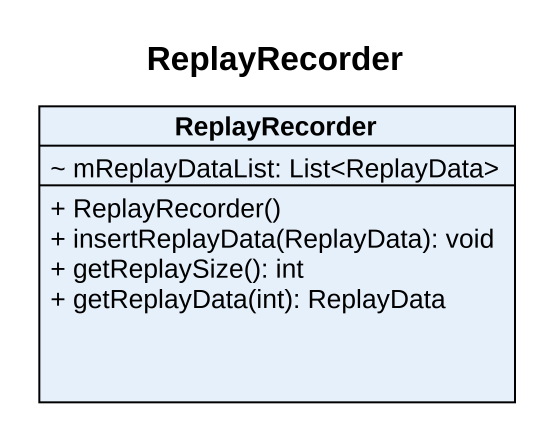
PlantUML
@startuml
title ReplayRecorder
hide circle
hide empty members
skinparam classAttributeIconSize 0
class ReplayRecorder {
  ~ mReplayDataList: List<ReplayData>
  + ReplayRecorder()
  + insertReplayData(ReplayData): void
  + getReplaySize(): int
  + getReplayData(int): ReplayData
}
@enduml
